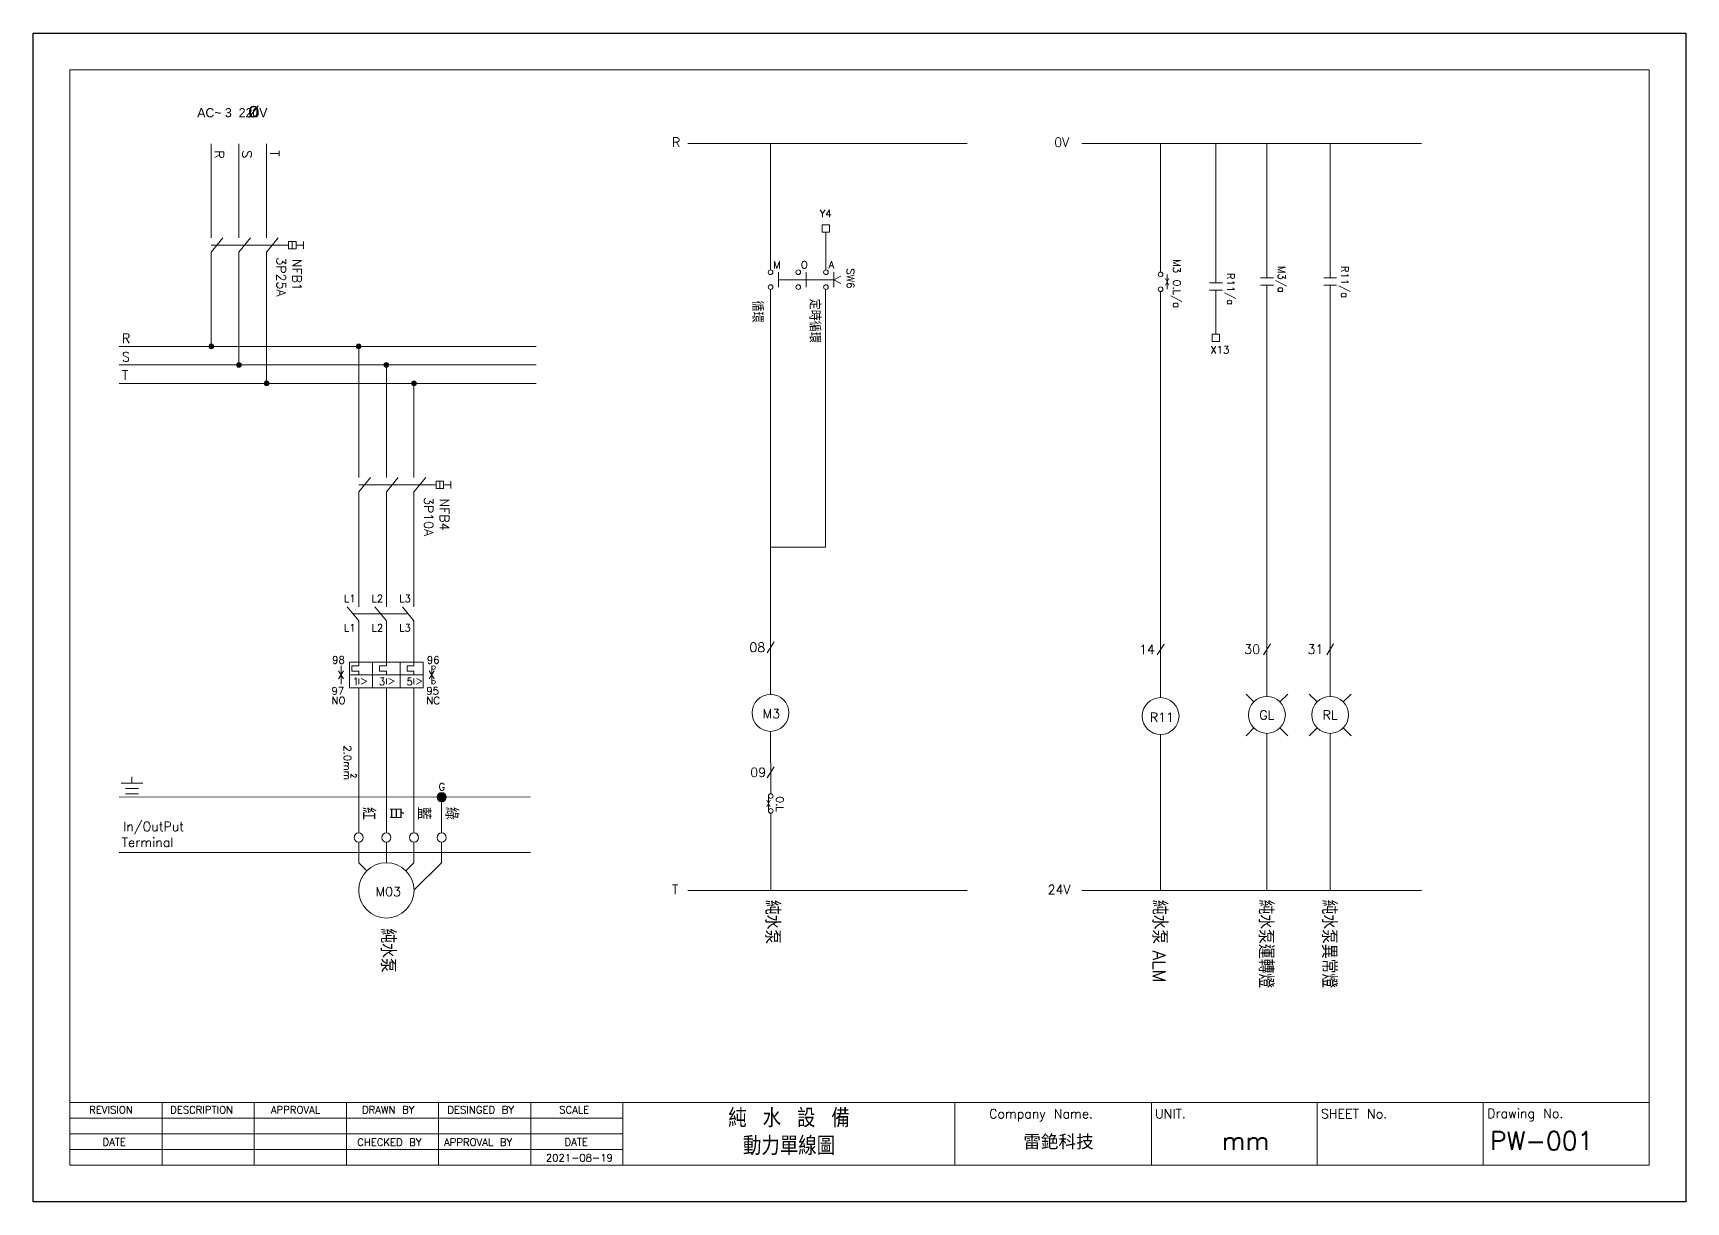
# Model space of a CAD drawing. Header units: millimetres. Extents: x 1497 to 5358, y 966 to 1803.
# Drawn here: x 2685.3 to 2982.3, y 966.4 to 1176.4 of the extents above; entities that cross this region are included whole.
import ezdxf

# ---------------------------------------------------------------- set-up
doc = ezdxf.new("R2010")
doc.units = ezdxf.units.MM
doc.styles.add('A', font='')
doc.styles.add('rcs', font='txt.shx')
doc.styles.add('ting', font='monotxt.shx', dxfattribs={"height": 800, "bigfont": 'chineset.shx'})
doc.styles.add('型式1', font='')
doc.styles.get('A').set_extended_font_data('全真中圓體')
doc.styles.get('型式1').set_extended_font_data('MingLiU')

msp = doc.modelspace()

# ---------------------------------------------------------------- hatches: boundary and pattern name
at = {"lineweight": 0}
h = msp.add_hatch(color=256, dxfattribs=at)
edge = h.paths.add_edge_path()
edge.add_arc((2717.31, 1120.08), 0.422, 0, 360)
h = msp.add_hatch(color=256, dxfattribs=at)
edge = h.paths.add_edge_path()
edge.add_arc((2743.81, 1120.08), 0.422, 0, 360)
h = msp.add_hatch(color=256, dxfattribs=at)
edge = h.paths.add_edge_path()
edge.add_arc((2722.28, 1116.77), 0.422, 0, 360)
h = msp.add_hatch(color=256, dxfattribs=at)
edge = h.paths.add_edge_path()
edge.add_arc((2748.78, 1116.77), 0.422, 0, 360)
h = msp.add_hatch(color=256, dxfattribs=at)
edge = h.paths.add_edge_path()
edge.add_arc((2727.25, 1113.45), 0.422, 0, 360)
h = msp.add_hatch(color=256, dxfattribs=at)
edge = h.paths.add_edge_path()
edge.add_arc((2753.74, 1113.45), 0.422, 0, 360)
h = msp.add_hatch(color=256, dxfattribs=at)
edge = h.paths.add_edge_path()
edge.add_arc((2758.71, 1039.11), 0.828, 0, 360)

# ---------------------------------------------------------------- linework, layer by layer
for p, q in [((2691.92, 1169.76), (2975.67, 1169.76)), ((2691.92, 973.01), (2691.92, 1169.76)), ((2975.67, 1169.76), (2975.67, 973.01)), ((2717.31, 1156.51), (2717.31, 1143.26)), ((2722.28, 1156.51), (2722.28, 1143.26)), ((2727.25, 1156.51), (2727.25, 1143.26)), ((2802.94, 1156.57), (2853.14, 1156.57)), ((2817.82, 1156.56, 0), (2817.82, 1133.83, 0)), ((2873.72, 1156.57), (2934.75, 1156.57)), ((2887.9, 1156.53, 0), (2887.9, 1136.66, 0)), ((2897.83, 1156.57), (2897.83, 1131.5, 0)), ((2907, 1156.57, 0), (2907, 1136.7, 0)), ((2918.37, 1156.57, 0), (2918.37, 1136.7, 0)), ((2717.31, 1143.26), (2717.31, 1139.58)), ((2722.28, 1143.26), (2722.28, 1139.58)), ((2727.25, 1143.26), (2727.25, 1139.58)), ((2827.09, 1140.62, 0), (2827.09, 1141.94, 0)), ((2828.42, 1141.94, 0), (2827.09, 1141.94, 0)), ((2828.42, 1140.62, 0), (2827.09, 1140.62, 0)), ((2827.76, 1140.62, 0), (2827.76, 1133.79, 0)), ((2828.42, 1141.94, 0), (2828.42, 1140.62, 0)), ((2717.31, 1137.01), (2719.41, 1139.58)), ((2717.31, 1138.29), (2731.22, 1138.29)), ((2722.28, 1137.01), (2724.37, 1139.58)), ((2727.25, 1137.01), (2729.34, 1139.58)), ((2732.55, 1138.96), (2731.22, 1138.96)), ((2731.22, 1138.96), (2731.22, 1137.63)), ((2731.22, 1137.63), (2732.55, 1137.63)), ((2731.88, 1138.96), (2731.88, 1137.63)), ((2732.55, 1138.96), (2732.55, 1137.63)), ((2733.87, 1138.29), (2732.55, 1138.29)), ((2733.87, 1138.96), (2733.87, 1137.63)), ((2717.31, 1137.01), (2717.31, 1133.33)), ((2722.28, 1137.01), (2722.28, 1133.33)), ((2727.25, 1137.01), (2727.25, 1133.33)), ((2887.9, 1136.66, 0), (2887.9, 1133.44, 0)), ((2907, 1136.7, 0), (2907, 1132.39, 0)), ((2918.37, 1136.7, 0), (2918.37, 1132.39, 0)), ((2717.31, 1133.33), (2717.31, 1120.08)), ((2722.28, 1133.33), (2722.28, 1116.77)), ((2727.25, 1133.33), (2727.25, 1113.45)), ((2819.23, 1130.75, 0), (2819.23, 1133.42, 0)), ((2819.23, 1132.08, 0), (2829.17, 1132.08, 0)), ((2824.2, 1130.75, 0), (2824.2, 1133.42, 0)), ((2829.17, 1130.75, 0), (2829.17, 1133.42, 0)), ((2829.17, 1132.08, 0), (2830.45, 1132.74, 0)), ((2829.17, 1132.08, 0), (2830.45, 1131.42, 0)), ((2889.36, 1131.09, 0), (2888.75, 1132.3, 0)), ((2888.75, 1131.09, 0), (2889.36, 1132.3, 0)), ((2889.05, 1130.36, 0), (2889.05, 1133.03, 0)), ((2905.84, 1132.39, 0), (2908.16, 1132.39, 0)), ((2917.21, 1132.39, 0), (2919.53, 1132.39, 0)), ((2817.82, 1130.33, 0), (2817.82, 1057.55, 0)), ((2827.69, 1130.23, 0), (2827.69, 1084.04, 0)), ((2887.9, 1129.94, 0), (2887.9, 1126.73, 0)), ((2896.67, 1131.5, 0), (2898.99, 1131.5, 0)), ((2896.67, 1130.18, 0), (2898.99, 1130.18, 0)), ((2897.83, 1130.18, 0), (2897.83, 1122.28, 0)), ((2905.84, 1131.07, 0), (2908.16, 1131.07, 0)), ((2907, 1131.07, 0), (2907, 1126.76, 0)), ((2917.21, 1131.07, 0), (2919.53, 1131.07, 0)), ((2918.37, 1131.07, 0), (2918.37, 1126.76, 0)), ((2887.9, 1126.72, 0), (2887.9, 1056.99, 0)), ((2907, 1126.76, 0), (2907, 1057.2, 0)), ((2918.37, 1126.76, 0), (2918.37, 1057.2, 0)), ((2775.71, 1120.08), (2700.76, 1120.08)), ((2743.81, 1120.08), (2743.81, 1100.2)), ((2897.17, 1122.28, 0), (2898.5, 1122.28, 0)), ((2897.17, 1120.95, 0), (2897.17, 1122.28, 0)), ((2897.17, 1120.95, 0), (2898.5, 1120.95, 0)), ((2898.5, 1122.28, 0), (2898.5, 1120.95, 0)), ((2775.71, 1116.77), (2700.76, 1116.77)), ((2748.78, 1116.77), (2748.78, 1100.2)), ((2775.71, 1113.45), (2700.76, 1113.45)), ((2753.74, 1113.45), (2753.74, 1100.2)), ((2743.81, 1100.2), (2743.81, 1096.52)), ((2748.78, 1100.2), (2748.78, 1096.52)), ((2753.74, 1100.2), (2753.74, 1096.52)), ((2743.81, 1093.95), (2745.9, 1096.52)), ((2748.78, 1093.95), (2750.87, 1096.52)), ((2753.74, 1093.95), (2755.84, 1096.52)), ((2743.81, 1095.24), (2757.72, 1095.24)), ((2743.81, 1093.95), (2743.81, 1090.27)), ((2748.78, 1093.95), (2748.78, 1090.27)), ((2753.74, 1093.95), (2753.74, 1090.27)), ((2759.04, 1095.9), (2757.72, 1095.9)), ((2757.72, 1095.9), (2757.72, 1094.57)), ((2757.72, 1094.57), (2759.04, 1094.57)), ((2758.38, 1095.9), (2758.38, 1094.57)), ((2759.04, 1095.9), (2759.04, 1094.57)), ((2760.37, 1095.24), (2759.04, 1095.24)), ((2760.37, 1095.9), (2760.37, 1094.57)), ((2743.81, 1090.27), (2743.81, 1077.02)), ((2748.78, 1077.02), (2748.78, 1090.27)), ((2753.74, 1090.27), (2753.74, 1077.02)), ((2827.69, 1084.04, 0), (2817.82, 1084.04, 0)), ((2743.81, 1077.02), (2743.81, 1073.33)), ((2748.78, 1077.02), (2748.78, 1073.33)), ((2753.74, 1077.02), (2753.74, 1073.33)), ((2743.81, 1070.77), (2741.71, 1073.33)), ((2748.78, 1070.77), (2746.68, 1073.33)), ((2753.74, 1070.77), (2751.65, 1073.33)), ((2742.76, 1072.05), (2752.7, 1072.05)), ((2743.81, 1070.77), (2743.81, 1067.08)), ((2748.78, 1070.77), (2748.78, 1067.08)), ((2753.74, 1070.77), (2753.74, 1067.08)), ((2743.81, 1067.08), (2743.81, 1063.39)), ((2748.78, 1067.08), (2748.78, 1063.39)), ((2753.74, 1067.08), (2753.74, 1063.39)), ((2817.2, 1065.05, 0), (2818.44, 1067.01, 0)), ((2887.28, 1064.66, 0), (2888.52, 1066.62, 0)), ((2906.38, 1064.7, 0), (2907.62, 1066.65, 0)), ((2917.75, 1064.7, 0), (2918.99, 1066.65, 0)), ((2748.78, 1063.39), (2742.15, 1063.39)), ((2742.15, 1063.39), (2742.15, 1058.76)), ((2743.81, 1063.39), (2743.81, 1062.73)), ((2746.29, 1063.39), (2746.29, 1058.76)), ((2752.09, 1063.39), (2748.78, 1063.39)), ((2748.78, 1063.39), (2748.78, 1062.73)), ((2751.26, 1063.39), (2751.26, 1058.76)), ((2752.09, 1063.39), (2755.4, 1063.39)), ((2753.74, 1063.39), (2753.74, 1062.73)), ((2755.4, 1063.39), (2755.4, 1058.76)), ((2741.06, 1061.78), (2740.2, 1060.37)), ((2740.2, 1061.78), (2741.06, 1060.37)), ((2740.63, 1059.42), (2740.63, 1062.73)), ((2755.4, 1061.08), (2742.15, 1061.08)), ((2743.81, 1062.73), (2742.55, 1062.73)), ((2742.55, 1062.73), (2742.55, 1061.74)), ((2742.55, 1061.74), (2743.81, 1061.74)), ((2743.81, 1061.74), (2743.81, 1061.08)), ((2743.81, 1060.41), (2743.81, 1059.42)), ((2745.21, 1059.92), (2744.26, 1060.41)), ((2748.78, 1062.73), (2747.52, 1062.73)), ((2747.52, 1062.73), (2747.52, 1061.74)), ((2747.52, 1061.74), (2748.78, 1061.74)), ((2748.78, 1061.74), (2748.78, 1061.08)), ((2748.78, 1060.41), (2748.78, 1059.42)), ((2750.18, 1059.92), (2749.23, 1060.41)), ((2753.74, 1062.73), (2752.49, 1062.73)), ((2752.49, 1062.73), (2752.49, 1061.74)), ((2752.49, 1061.74), (2753.74, 1061.74)), ((2753.74, 1061.74), (2753.74, 1061.08)), ((2753.74, 1060.41), (2753.74, 1059.42)), ((2755.15, 1059.92), (2754.2, 1060.41)), ((2757.36, 1061.78), (2756.49, 1060.37)), ((2756.49, 1061.78), (2757.36, 1060.37)), ((2756.92, 1059.42), (2756.92, 1062.73)), ((2748.78, 1058.76), (2742.15, 1058.76)), ((2743.81, 1058.76), (2743.81, 1055.07)), ((2745.21, 1059.88), (2744.26, 1059.38)), ((2752.09, 1058.76), (2748.78, 1058.76)), ((2748.78, 1058.76), (2748.78, 1055.07)), ((2750.18, 1059.92), (2749.23, 1059.42)), ((2752.09, 1058.76), (2755.4, 1058.76)), ((2753.74, 1058.76), (2753.74, 1055.07)), ((2755.15, 1059.92), (2754.2, 1059.42)), ((2903.25, 1057.63, 0), (2904.66, 1056.23, 0)), ((2910.75, 1057.63, 0), (2909.34, 1056.23, 0)), ((2914.62, 1057.63, 0), (2916.03, 1056.23, 0)), ((2922.12, 1057.63, 0), (2920.71, 1056.23, 0)), ((2743.81, 1055.07), (2743.81, 1032.68)), ((2748.78, 1032.68), (2748.78, 1055.07)), ((2753.74, 1055.07), (2753.74, 1032.68)), ((2904.66, 1051.54, 0), (2903.25, 1050.14, 0)), ((2909.34, 1051.54, 0), (2910.75, 1050.14, 0)), ((2916.03, 1051.54, 0), (2914.62, 1050.14, 0)), ((2920.71, 1051.54, 0), (2922.12, 1050.14, 0)), ((2817.81, 1050.93, 0), (2817.84, 1039.73, 0)), ((2887.9, 1050.37, 0), (2887.9, 1022.46, 0)), ((2907, 1050.57, 0), (2907, 1022.32, 0)), ((2918.37, 1050.57, 0), (2918.37, 1022.32, 0)), ((2703.06, 1041.61), (2703.06, 1042.79)), ((2817.22, 1042.59, 0), (2818.46, 1044.55, 0)), ((2704.99, 1041.61), (2701.13, 1041.61)), ((2704.24, 1040.65), (2701.88, 1040.65)), ((2704.24, 1039.7), (2701.88, 1039.7)), ((2774.66, 1039.15), (2700.76, 1039.11)), ((2753.74, 1032.68), (2753.74, 1039.11)), ((2758.71, 1032.68), (2758.71, 1039.11)), ((2817.73, 1037.37, 0), (2817.12, 1038.58, 0)), ((2817.12, 1037.37, 0), (2817.73, 1038.58, 0)), ((2817.42, 1036.64, 0), (2817.42, 1039.31, 0)), ((2817.84, 1036.23, 0), (2817.84, 1022.32, 0)), ((2743.81, 1031.02), (2743.81, 1027.33)), ((2748.78, 1031.02), (2748.78, 1027.33)), ((2753.74, 1031.02), (2753.74, 1027.33)), ((2758.71, 1031.02), (2758.71, 1027.33)), ((2774.66, 1029.18), (2700.76, 1029.18)), ((2743.81, 1027.33), (2745.26, 1025.88)), ((2753.74, 1027.33), (2752.29, 1025.88)), ((2758.71, 1027.33), (2753.74, 1022.38)), ((2802.94, 1022.32), (2853.14, 1022.32)), ((2873.72, 1022.32), (2934.75, 1022.32)), ((2691.92, 984.27), (2975.67, 984.27)), ((2708.48, 973.01), (2708.48, 984.27)), ((2725.04, 972.95), (2725.04, 984.22)), ((2741.6, 972.95), (2741.6, 984.22)), ((2758.16, 972.95), (2758.16, 984.22)), ((2774.73, 972.95), (2774.73, 984.22)), ((2791.29, 973.01), (2791.29, 984.22)), ((2850.91, 973.01), (2850.91, 984.22)), ((2886.24, 973.01), (2886.24, 984.22)), ((2916.05, 973.01), (2916.05, 984.22)), ((2945.86, 973.01), (2945.86, 984.22)), ((2691.92, 981.44), (2791.29, 981.44)), ((2691.92, 978.61), (2791.29, 978.61)), ((2691.92, 975.78), (2791.29, 975.78)), ((2975.67, 973.01), (2691.92, 973.01))]:
    msp.add_line(p, q, dxfattribs=at)
msp.add_lwpolyline([(2982.29, 966.39), (2685.29, 966.39), (2685.29, 1176.39), (2982.29, 1176.39)], close=True)
for centre, radius in [((2817.82, 1133.42, 0), 0.416), ((2822.79, 1133.42, 0), 0.416), ((2827.76, 1133.42, 0), 0.416), ((2887.9, 1133.03, 0), 0.416), ((2817.82, 1130.75, 0), 0.416), ((2822.79, 1130.75, 0), 0.416), ((2827.76, 1130.75, 0), 0.416), ((2887.9, 1130.36, 0), 0.416), ((2717.31, 1120.08), 0.422), ((2743.81, 1120.08), 0.422), ((2722.28, 1116.77), 0.422), ((2748.78, 1116.77), 0.422), ((2727.25, 1113.45), 0.422), ((2753.74, 1113.45), 0.422), ((2757.26, 1062.4), 0.331), ((2757.26, 1059.75), 0.331), ((2817.81, 1054.24, 0), 3.31), ((2887.9, 1053.68, 0), 3.31), ((2907, 1053.88, 0), 3.31), ((2918.37, 1053.88, 0), 3.31), ((2758.71, 1039.11), 0.828), ((2817.84, 1039.31, 0), 0.416), ((2817.84, 1036.64, 0), 0.416), ((2743.81, 1031.85), 0.828), ((2748.78, 1031.85), 0.828), ((2753.74, 1031.85), 0.828), ((2758.71, 1031.85), 0.828), ((2748.78, 1022.36), 4.97)]:
    msp.add_circle(centre, radius, dxfattribs=at)

# ---------------------------------------------------------------- texts
for s, height, style, p in [('AC~ 3  220V', 1.6562, 'A', (2714.79, 1161.25)), ('ø', 2.65, 'A', (2723.84, 1161.25)), ('R', 1.66, 'rcs', (2800.1, 1155.94)), ('0V', 1.656, 'rcs', (2868.78, 1155.94)), ('Y4', 1.325, 'rcs', (2826.64, 1143.3, 0)), ('M', 1.32, 'rcs', (2818.29, 1134.1, 0)), ('O', 1.32, 'rcs', (2823.26, 1134.1, 0)), ('A', 1.32, 'rcs', (2828.23, 1134.1, 0)), ('R', 1.66, 'rcs', (2701.26, 1120.7)), ('X13', 1.325, 'rcs', (2896.85, 1118.83, 0)), ('S', 1.66, 'rcs', (2701.26, 1117.39)), ('T', 1.66, 'rcs', (2701.26, 1114.08)), ('L1', 1.325, 'rcs', (2741.14, 1074.13)), ('L2', 1.325, 'rcs', (2746.11, 1074.13)), ('L3', 1.325, 'rcs', (2751.08, 1074.13)), ('L1', 1.325, 'rcs', (2741.14, 1068.85)), ('L2', 1.325, 'rcs', (2746.11, 1068.85)), ('L3', 1.325, 'rcs', (2751.08, 1068.85)), ('08', 1.656, 'rcs', (2814.01, 1065.21, 0)), ('14', 1.656, 'rcs', (2884.06, 1064.82, 0)), ('30', 1.656, 'rcs', (2902.94, 1064.85, 0)), ('31', 1.656, 'rcs', (2914.31, 1064.85, 0)), ('98', 1.325, 'rcs', (2739.03, 1063.09)), ('96', 1.325, 'rcs', (2756.06, 1063.09)), ('1', 1.32, 'rcs', (2742.73, 1059.22)), ('3', 1.32, 'rcs', (2747.43, 1059.22)), ('5', 1.32, 'rcs', (2752.4, 1059.22)), ('97', 1.325, 'rcs', (2738.93, 1057.54)), ('95', 1.325, 'rcs', (2755.97, 1057.54)), ('NO', 1.325, 'rcs', (2738.93, 1055.81)), ('NC', 1.325, 'rcs', (2755.97, 1055.81)), ('M3', 1.656, 'rcs', (2816.4, 1053.28, 0)), ('GL', 1.656, 'rcs', (2905.63, 1053.04, 0)), ('RL', 1.656, 'rcs', (2917, 1053.04, 0)), ('R11', 1.656, 'rcs', (2885.98, 1052.63, 0)), ('09', 1.656, 'rcs', (2814.16, 1042.74, 0)), ('G', 1.32, 'rcs', (2758.14, 1040.33)), ('In/OutPut', 1.656, 'rcs', (2701.49, 1033.01)), ('Terminal', 1.656, 'rcs', (2701.22, 1030.17)), ('M03', 1.656, 'rcs', (2746.85, 1021.31)), ('T', 1.66, 'rcs', (2800.1, 1021.69)), ('24V', 1.656, 'rcs', (2867.6, 1021.69)), ('REVISION', 1.325, 'rcs', (2695.37, 982.28)), ('DESCRIPTION', 1.3249, 'rcs', (2709.92, 982.28)), ('APPROVAL', 1.325, 'rcs', (2728.02, 982.28)), ('DRAWN BY', 1.325, 'rcs', (2744.4, 982.28)), ('DESINGED BY', 1.3249, 'rcs', (2759.74, 982.28)), ('SCALE', 1.325, 'rcs', (2779.84, 982.28)), ('純 水 設 備', 3.312, 'ting', (2810.21, 979.8)), ('Drawing No.', 1.6562, 'rcs', (2946.58, 981.46)), ('Company Name.', 1.6562, 'rcs', (2857.09, 981.4)), ('UNIT.', 1.656, 'rcs', (2886.9, 981.4)), ('SHEET No.', 1.656, 'rcs', (2916.71, 981.4)), ('DATE', 1.325, 'rcs', (2697.78, 976.49)), ('CHECKED BY', 1.325, 'rcs', (2743.53, 976.46)), ('APPROVAL BY', 1.3249, 'rcs', (2759.14, 976.46)), ('DATE', 1.325, 'rcs', (2780.8, 976.49)), ('動力單線圖', 3.312, 'ting', (2812.85, 974.81)), ('雷銫科技', 2.319, '型式1', (2863.23, 976.06)), ('mm', 3.312, 'rcs', (2898.89, 975.72)), ('PW-001', 3.312, 'rcs', (2947.06, 975.72)), ('2021-08-19', 1.325, 'rcs', (2777.44, 973.66))]:
    msp.add_text(s, height=height, dxfattribs=dict(at, style=style)).set_placement(p)
for s, height, style, p in [('R', 1.66, 'rcs', (2717.93, 1155.32)), ('S', 1.66, 'rcs', (2722.9, 1155.32)), ('T', 1.66, 'rcs', (2727.87, 1155.32)), ('3P25A', 1.656, 'rcs', (2729.06, 1136.09)), ('NFB1', 1.656, 'rcs', (2731.9, 1135.82)), ('M3 O.L/a', 1.325, 'rcs', (2890.16, 1135.77, 0)), ('SW6', 1.325, 'rcs', (2831.52, 1134.12, 0)), ('R11/a', 1.325, 'rcs', (2899.83, 1133.29, 0)), ('M3/a', 1.325, 'rcs', (2908.99, 1134.56, 0)), ('R11/a', 1.325, 'rcs', (2920.36, 1134.56, 0)), ('循環', 1.987, 'ting', (2814.49, 1128.33, 0)), ('定時循環', 1.987, 'ting', (2824.78, 1128.67, 0)), ('3P10A', 1.656, 'rcs', (2755.56, 1093.03)), ('NFB4', 1.656, 'rcs', (2758.4, 1092.76)), ('2.0mm', 1.325, 'rcs', (2741.12, 1048.42)), ('2', 0.994, 'rcs', (2742.4, 1043.38)), ('紅', 2.32, 'ting', (2744.44, 1037.35)), ('白', 2.32, 'ting', (2749.41, 1037.35)), ('藍', 2.32, 'ting', (2754.38, 1037.35)), ('綠', 2.32, 'ting', (2759.35, 1037.35)), ('O.L', 1.325, 'rcs', (2818.84, 1039.27, 0)), ('純水泵', 2.65, 'ting', (2816.84, 1020.65, 0)), ('純水泵', 2.65, 'ting', (2886.4, 1020.66, 0)), ('純水泵運轉燈', 2.65, 'ting', (2905.5, 1020.7, 0)), ('純水泵異常燈', 2.65, 'ting', (2916.87, 1020.7, 0)), ('純水泵', 2.65, 'ting', (2747.75, 1015.54)), ('ALM', 2.268, 'rcs', (2886.53, 1011.52, 0))]:
    msp.add_text(s, height=height, rotation=270, dxfattribs=dict(at, style=style)).set_placement(p)

doc.saveas('drawing.dxf')
